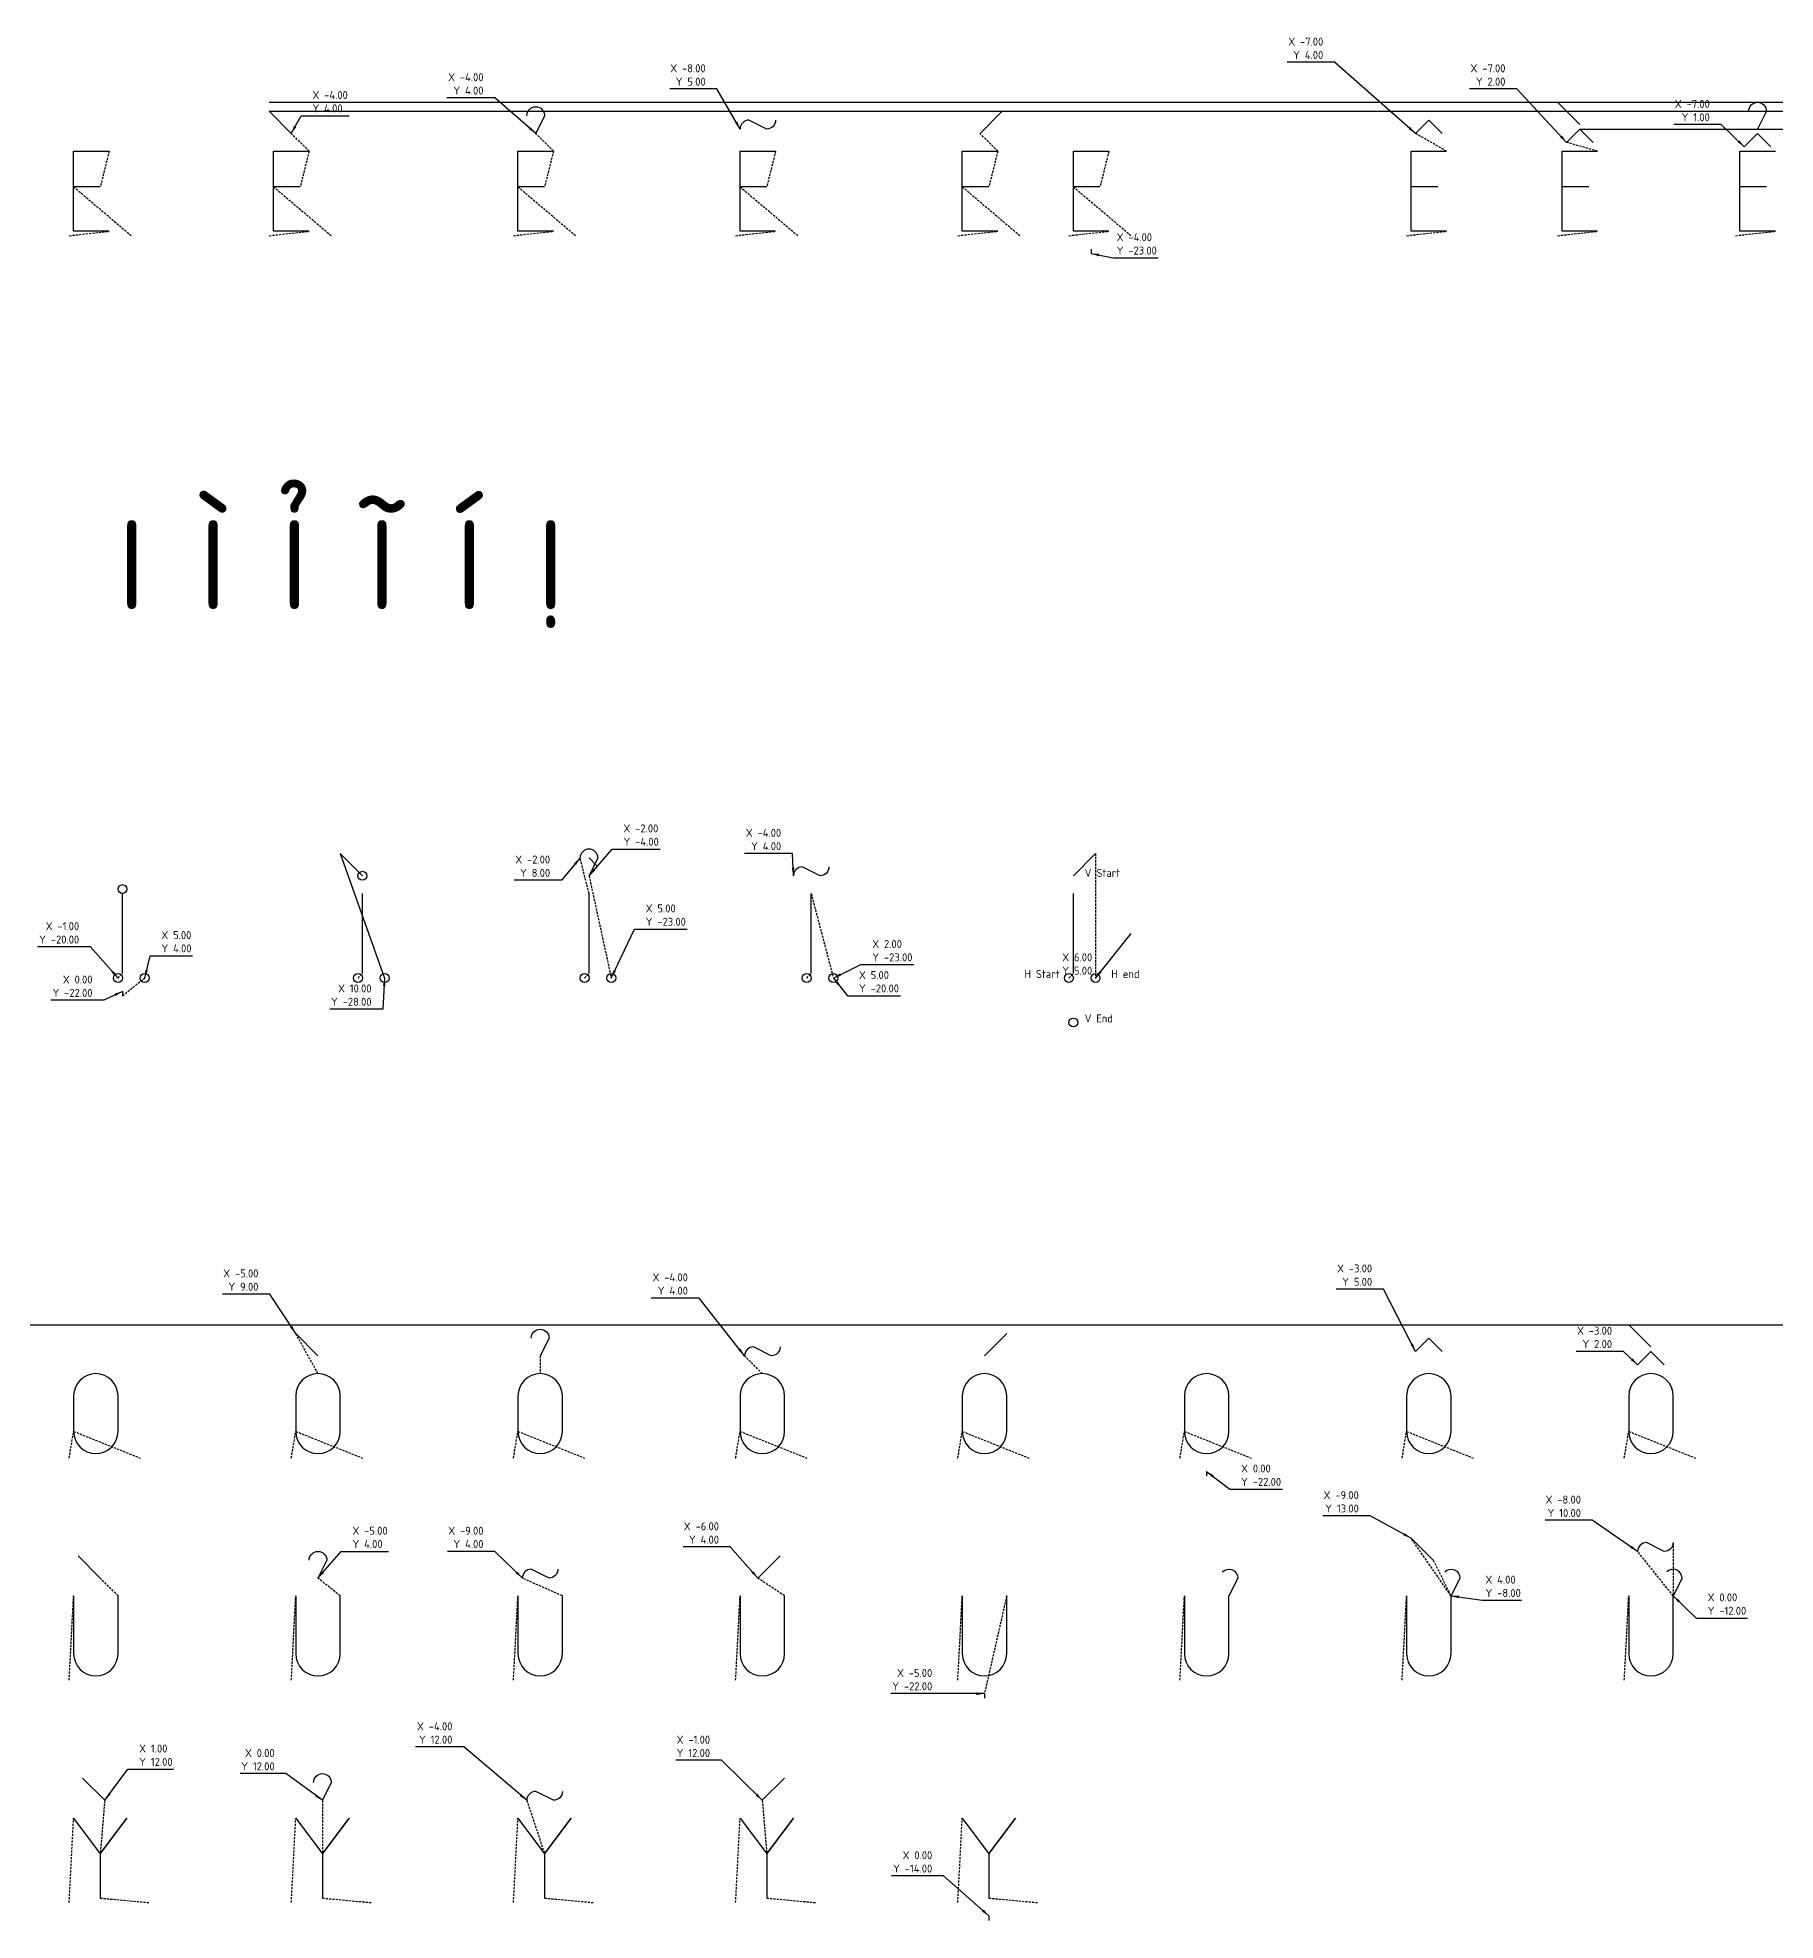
# Model space of a CAD drawing. Header units: millimetres. Extents: x -73 to 896, y -554 to 313.
# Drawn here: x -7.1 to 384, y -554 to -130.4 of the extents above; entities that cross this region are included whole.
import ezdxf

# ---------------------------------------------------------------- set-up
doc = ezdxf.new("R2010")
doc.units = ezdxf.units.MM
doc.linetypes.add('DASHED', pattern=[0.75, 0.5, -0.25])
for name, color, linetype in [('2', 2, 'Continuous'), ('7', 7, 'DASHED'), ('TEKST-1.5mm', 7, 'Continuous')]:
    doc.layers.add(name, color=color, linetype=linetype)
doc.styles.add('xiso', font='iso3098b.shx', dxfattribs={"bigfont": 'as_sym.shx'})
doc.dimstyles.new('xStandard', dxfattribs={"dimtxt": 1.8, "dimasz": 1.8, "dimexe": 0.5, "dimexo": 0.55, "dimgap": 0.75, "dimtad": 1, "dimdec": 0, "dimlfac": 1000, "dimzin": 3, "dimdsep": 46, "dimtxsty": 'xiso', "dimcen": 0.25, "dimdle": 0.0625, "dimclrd": 1, "dimclre": 1, "dimclrt": 7, "dimadec": 0, "dimazin": 0, "dimtfac": 1, "dimtofl": 0, "dimtmove": 2, "dimatfit": 3, "dimfxl": 1, "dimtolj": 1, "dimtzin": 0, "dimarcsym": 0})

msp = doc.modelspace()

# ---------------------------------------------------------------- linework, layer by layer
at = {"layer": '2'}
for p, q in [((226, -319), (231, -314)), ((226, -341), (226, -323))]:
    msp.add_line(p, q, dxfattribs=at)
at = {"layer": '7'}
for p, q in [((54, -156), (50, -152)), ((109, -156), (105, -152)), ((209, -156), (205, -152)), ((310, -156), (303, -152)), ((9, -156), (7, -164)), ((54, -156), (52, -164)), ((109, -156), (107, -164)), ((159, -156), (157, -164)), ((209, -156), (207, -164)), ((234, -156), (232, -164)), ((344, -156), (337, -154)), ((1, -164), (14, -175)), ((46, -164), (59, -175)), ((101, -164), (114, -175)), ((151, -164), (164, -175)), ((201, -164), (214, -175)), ((226, -164), (239, -175)), ((0, -175), (9, -174)), ((45, -175), (54, -174)), ((100, -175), (109, -174)), ((150, -175), (159, -174)), ((200, -175), (209, -174)), ((225, -175), (234, -174)), ((301, -175), (310, -174)), ((335, -175), (344, -174)), ((375, -175), (384, -174)), ((117, -323), (115, -315)), ((117, -319), (122, -342)), ((167, -323), (172, -342)), ((11, -342), (12, -341)), ((12, -346), (17, -342)), ((65, -342), (66, -341)), ((116, -342), (117, -341)), ((166, -342), (167, -341)), ((225, -342), (226, -341)), ((56, -431), (51, -422)), ((106, -427), (106, -431)), ((156, -431), (152, -427)), ((0, -450), (1, -444)), ((1, -444), (16, -450)), ((50, -450), (51, -444)), ((51, -444), (66, -450)), ((100, -450), (101, -444)), ((101, -444), (116, -450)), ((150, -450), (151, -444)), ((151, -444), (166, -450)), ((200, -450), (201, -444)), ((201, -444), (216, -450)), ((250, -450), (251, -444)), ((251, -444), (266, -450)), ((300, -450), (301, -444)), ((301, -444), (316, -450)), ((350, -450), (351, -444)), ((351, -444), (366, -450)), ((311, -481), (302, -468)), ((361, -469), (361, -481)), ((307, -473), (311, -481)), ((361, -481), (353, -471)), ((11, -481), (7, -477)), ((61, -481), (56, -477)), ((111, -481), (102, -477)), ((161, -481), (155, -477)), ((0, -500), (1, -481)), ((50, -500), (51, -481)), ((100, -500), (101, -481)), ((150, -500), (151, -481)), ((200, -500), (201, -481)), ((211, -481), (206, -503)), ((250, -500), (251, -481)), ((300, -500), (301, -481)), ((350, -500), (351, -481)), ((8, -527), (7, -539)), ((57, -527), (57, -539)), ((103, -527), (107, -539)), ((156, -527), (157, -539)), ((0, -550), (1, -531)), ((13, -531), (7, -539)), ((50, -550), (51, -531)), ((63, -531), (57, -539)), ((100, -550), (101, -531)), ((113, -531), (107, -539)), ((150, -550), (151, -531)), ((163, -531), (157, -539)), ((200, -550), (201, -531)), ((213, -531), (207, -539)), ((7, -549), (18, -550)), ((57, -549), (68, -550)), ((107, -549), (118, -550)), ((157, -549), (168, -550)), ((207, -549), (218, -550))]:
    msp.add_line(p, q, dxfattribs=at)
msp.add_lwpolyline([(231, -314), (231, -342)], dxfattribs=at)
at = {"layer": 'DEFPOINTS'}
for p, q in [((66, -319), (61, -314)), ((12, -341), (12, -323)), ((66, -341), (66, -323)), ((117, -341), (117, -323)), ((167, -341), (167, -323)), ((12, -345), (12, -346)), ((56, -427), (51, -422)), ((206, -427), (211, -422)), ((7, -477), (2, -472)), ((155, -477), (160, -472)), ((8, -527), (3, -522)), ((156, -527), (161, -522))]:
    msp.add_line(p, q, dxfattribs=at)
msp.add_lwpolyline([(61, -314), (71, -342)], dxfattribs=at)
for centre in [(12, -322), (66, -319), (11, -342), (17, -342), (65, -342), (71, -342), (116, -342), (122, -342), (166, -342), (225, -342), (231, -342), (226, -352)]:
    msp.add_circle(centre, 1, dxfattribs=at)
msp.add_arc((117, -315), 2, 0, 180, dxfattribs=at)
at = {"layer": 'TEKST-1.5mm'}
for p, q in [((50, -152), (45, -147)), ((205, -152), (210, -147)), ((340, -150), (335, -145)), ((306, -149), (303, -152)), ((306, -149), (309, -152)), ((340, -151), (337, -154)), ((340, -151), (343, -154)), ((1, -174), (1, -156)), ((1, -156), (9, -156)), ((46, -174), (46, -156)), ((46, -156), (54, -156)), ((101, -174), (101, -156)), ((101, -156), (109, -156)), ((151, -174), (151, -156)), ((151, -156), (159, -156)), ((201, -174), (201, -156)), ((201, -156), (209, -156)), ((226, -174), (226, -156)), ((226, -156), (234, -156)), ((302, -174), (302, -156)), ((302, -156), (310, -156)), ((336, -174), (336, -156)), ((336, -156), (344, -156)), ((376, -174), (376, -156)), ((376, -156), (384, -156)), ((7, -164), (1, -164)), ((52, -164), (46, -164)), ((107, -164), (101, -164)), ((157, -164), (151, -164)), ((207, -164), (201, -164)), ((232, -164), (226, -164)), ((308, -164), (302, -164)), ((342, -164), (336, -164)), ((382, -164), (376, -164)), ((9, -174), (1, -174)), ((54, -174), (46, -174)), ((109, -174), (101, -174)), ((159, -174), (151, -174)), ((209, -174), (201, -174)), ((234, -174), (226, -174)), ((310, -174), (302, -174)), ((344, -174), (336, -174)), ((384, -174), (376, -174)), ((230, -178), (230, -179)), ((119, -315), (117, -319)), ((117, -315), (118.85, -316.87)), ((356, -425), (351, -420)), ((1, -436), (1, -444)), ((11, -444), (11, -436)), ((51, -436), (51, -444)), ((61, -444), (61, -436)), ((101, -436), (101, -444)), ((111, -444), (111, -436)), ((151, -436), (151, -444)), ((161, -444), (161, -436)), ((201, -436), (201, -444)), ((211, -444), (211, -436)), ((251, -436), (251, -444)), ((261, -444), (261, -436)), ((301, -436), (301, -444)), ((311, -444), (311, -436)), ((351, -436), (351, -444)), ((361, -444), (361, -436)), ((256, -453), (256, -454)), ((307, -473), (302, -468)), ((363, -477), (361, -481)), ((1, -481), (1, -494)), ((11, -494), (11, -481)), ((51, -481), (51, -494)), ((61, -494), (61, -481)), ((101, -481), (101, -494)), ((111, -494), (111, -481)), ((151, -481), (151, -494)), ((161, -494), (161, -481)), ((201, -481), (201, -494)), ((211, -494), (211, -481)), ((251, -481), (251, -494)), ((261, -494), (261, -481)), ((301, -481), (301, -494)), ((311, -494), (311, -481)), ((351, -481), (351, -494)), ((361, -494), (361, -481)), ((206, -503), (206, -504)), ((1, -531), (7, -539)), ((7, -539), (13, -531)), ((51, -531), (57, -539)), ((57, -539), (63, -531)), ((101, -531), (107, -539)), ((107, -539), (113, -531)), ((151, -531), (157, -539)), ((157, -539), (163, -531)), ((201, -531), (207, -539)), ((207, -539), (213, -531)), ((7, -539), (7, -549)), ((57, -539), (57, -549)), ((107, -539), (107, -549)), ((157, -539), (157, -549)), ((207, -539), (207, -549)), ((207, -553), (207, -554))]:
    msp.add_line(p, q, dxfattribs=at)
msp.add_xline((351, -420), (1, 0), dxfattribs=at)
for p in [(45, -145), (45, -147), (340, -151)]:
    msp.add_ray(p, (1, 0), dxfattribs=at)
for points in [[(103, -148, -1), (107, -148), (105, -152)], [(378, -147, -1), (382, -147), (380, -151)], [(159, -149, -0.414214), (157, -151), (153, -149, 0.414214), (151, -151)], [(171, -317, -0.414214), (169, -319), (165, -317, 0.414214), (163, -319)], [(104, -423, -1), (108, -423), (106, -427)], [(160, -425, -0.414214), (158, -427), (154, -425, 0.414214), (152, -427)], [(361, -469, -0.414214), (359, -471), (355, -469, 0.414214), (353, -471)], [(54, -473, -1), (58, -473), (56, -477)], [(110, -475, -0.414214), (108, -477), (104, -475, 0.414214), (102, -477)], [(259.59, -475.59, -0.668179), (263, -477), (261, -481)], [(309.59, -475.59, -0.668179), (313, -477), (311, -481)], [(55, -523, -1), (59, -523), (57, -527)], [(111, -525, -0.414214), (109, -527), (105, -525, 0.414214), (103, -527)]]:
    msp.add_lwpolyline(points, format="xyb", dxfattribs=at)
for points in [[(383, -155), (380, -152), (377, -155)], [(309, -426), (306, -423), (303, -426)], [(359, -429), (356, -426), (353, -429)]]:
    msp.add_lwpolyline(points, dxfattribs=at)
msp.add_circle((172, -342), 1, dxfattribs=at)
for centre, radius, start, end in [((6, -436), 5, 0, 180), ((56, -436), 5, 0, 180), ((106, -436), 5, 0, 180), ((156, -436), 5, 0, 180), ((206, -436), 5, 0, 180), ((256, -436), 5, 0, 180), ((306, -436), 5, 0, 180), ((356, -436), 5, 0, 180), ((6, -444), 5, 180, 0), ((56, -444), 5, 180, 0), ((106, -444), 5, 180, 0), ((156, -444), 5, 180, 0), ((206, -444), 5, 180, 0), ((256, -444), 5, 180, 0), ((306, -444), 5, 180, 0), ((356, -444), 5, 180, 0), ((361, -477), 2, 0, 135), ((6, -494), 5, 180, 0), ((56, -494), 5, 180, 0), ((106, -494), 5, 180, 0), ((156, -494), 5, 180, 0), ((206, -494), 5, 180, 0), ((256, -494), 5, 180, 0), ((306, -494), 5, 180, 0), ((356, -494), 5, 180, 0)]:
    msp.add_arc(centre, radius, start, end, dxfattribs=at)

# ---------------------------------------------------------------- texts
at = {"layer": 'DEFPOINTS', "color": 7, "char_height": 1.8, "attachment_point": 7, "style": 'xiso'}
for s, insert in [('\\A1;V Start', (228.55, -319.25)), ('\\A1;H Start', (215, -342)), ('\\A1;H end', (234.55, -342)), ('\\A1;V End', (228.54, -352))]:
    msp.add_mtext(s, dxfattribs=dict(at, insert=insert))
at = {"layer": 'TEKST-1.5mm', "color": 7, "char_height": 1.8, "style": 'xiso'}
for s, insert, attachment_point in [('\\A1;X -7.00\\PY 4.00', (282.25, -135.25), 9), ('\\A1;X -4.00\\PY 4.00', (93.25, -143.25), 9), ('\\A1;X -8.00\\PY 5.00', (143.25, -141.25), 9), ('\\A1;X -7.00\\PY 2.00', (323.25, -141.25), 9), ('\\A1;X -4.00\\PY 4.00', (54.75, -147.25), 7), ('\\A1;X -7.00\\PY 1.00', (369.25, -149.25), 9), ('\\A1;X -4.00\\PY -23.00', (235.75, -179.25), 7), ('\\A1;X -2.00\\PY -4.00', (124.75, -312.25), 7), ('\\A1;X -4.00\\PY 4.00', (160.25, -313.25), 9), ('\\A1;X -2.00\\PY 8.00', (108.25, -319.25), 9), ('\\A1;X 5.00\\PY -23.00', (129.75, -330.25), 7), ('\\A1;X -1.00\\PY -20.00', (2.25, -334.25), 9), ('\\A1;X 5.00\\PY 4.00', (20.75, -336.25), 7), ('\\A1;X 2.00\\PY -23.00', (180.75, -338.25), 7), ('\\A1;X 6.00\\PY 5.00', (230.25, -341.25), 9), ('\\A1;X 0.00\\PY -22.00', (5.25, -346.25), 9), ('\\A1;X 5.00\\PY -20.00', (177.75, -345.25), 7), ('\\A1;X 10.00\\PY -28.00', (68.05, -348.25), 9), ('\\A1;X -3.00\\PY 5.00', (293.25, -411.25), 9), ('\\A1;X -5.00\\PY 9.00', (42.59, -412.36), 9), ('\\A1;X -4.00\\PY 4.00', (139.25, -413.25), 9), ('\\A1;X -3.00\\PY 2.00', (347.25, -425.25), 9), ('\\A1;X 0.00\\PY -22.00', (263.75, -456.25), 7), ('\\A1;X -9.00\\PY 13.00', (290.25, -462.25), 9), ('\\A1;X -8.00\\PY 10.00', (340.25, -463.25), 9), ('\\A1;X -5.00\\PY 4.00', (63.75, -470.25), 7), ('\\A1;X -9.00\\PY 4.00', (93.25, -470.25), 9), ('\\A1;X -6.00\\PY 4.00', (146.25, -469.25), 9), ('\\A1;X 4.00\\PY -8.00', (318.75, -481.25), 7), ('\\A1;X 0.00\\PY -12.00', (368.75, -485.25), 7), ('\\A1;X -5.00\\PY -22.00', (194.25, -502.25), 9), ('\\A1;X -4.00\\PY 12.00', (86.25, -514.25), 9), ('\\A1;X -1.00\\PY 12.00', (144.25, -517.25), 9), ('\\A1;X 1.00\\PY 12.00', (15.75, -519.25), 7), ('\\A1;X 0.00\\PY 12.00', (46.25, -520.25), 9), ('\\A1;X 0.00\\PY -14.00', (194.25, -543.25), 9)]:
    msp.add_mtext(s, dxfattribs=dict(at, insert=insert, attachment_point=attachment_point))
at = {"layer": 'TEKST-1.5mm', "insert": (11, -239), "char_height": 20, "attachment_point": 1, "style": 'xiso'}
msp.add_mtext_dynamic_manual_height_columns('I Ì Ỉ Ĩ Í Ị', width=370, gutter_width=200, heights=[0], dxfattribs=at)

# ---------------------------------------------------------------- leaders
at = {"layer": 'TEKST-1.5mm', "annotation_type": 0, "has_hookline": 1}
for points, hookline_direction, text_width in [([(303, -152), (284.8, -136), (283, -136)], 1, 8.09), ([(105, -152), (95.8, -144), (94, -144)], 1, 8.27), ([(151, -151), (145.8, -142), (144, -142)], 1, 8.09), ([(337, -154), (325.8, -142), (324, -142)], 1, 8.09), ([(50, -152), (52.2, -148), (54, -148)], 0, 8.27), ([(377, -155), (371.8, -150), (370, -150)], 1, 8.09), ([(230, -179), (235, -180)], 0, 9.35), ([(117, -319), (122.2, -313), (124, -313)], 0, 8.27), ([(115, -315), (110.8, -320), (109, -320)], 1, 8.09), ([(163, -319), (162.8, -314), (161, -314)], 1, 8.27), ([(122, -342), (127.2, -331), (129, -331)], 0, 9.35), ([(11, -342), (4.8, -335), (3, -335)], 1, 9.35), ([(17, -342), (18.2, -337), (20, -337)], 0, 7.01), ([(71, -342), (70.6, -349), (68.8, -349)], 1, 9.35), ([(172, -342), (178.2, -339), (180, -339)], 0, 9.35), ([(172, -342), (175.2, -346), (177, -346)], 0, 9.35), ([(12, -345), (7.8, -347), (6, -347)], 1, 9.35), ([(51, -422), (45.14, -413.11), (43.34, -413.11)], 1, 8.09), ([(152, -427), (141.8, -414), (140, -414)], 1, 8.27), ([(303, -426), (295.8, -412), (294, -412)], 1, 8.09), ([(353, -429), (349.8, -426), (348, -426)], 1, 8.09), ([(256, -453), (261.2, -457), (263, -457)], 0, 9.35), ([(302, -468), (292.8, -463), (291, -463)], 1, 8.09), ([(353, -471), (342.8, -464), (341, -464)], 1, 8.09), ([(155, -477), (148.8, -470), (147, -470)], 1, 8.09), ([(56, -477), (61.2, -471), (63, -471)], 0, 8.09), ([(102, -477), (95.8, -471), (94, -471)], 1, 8.09), ([(311, -481), (318, -482)], 0, 8.09), ([(361, -481), (366.2, -486), (368, -486)], 0, 8.99), ([(206, -503), (195, -503)], 1, 9.35), ([(103, -527), (88.8, -515), (87, -515)], 1, 8.27), ([(8, -527), (13.2, -520), (15, -520)], 0, 7.73), ([(156, -527), (146.8, -518), (145, -518)], 1, 7.73), ([(57, -527), (48.8, -521), (47, -521)], 1, 7.73), ([(207, -553), (196.8, -544), (195, -544)], 1, 9.17)]:
    msp.add_leader(points, dimstyle='xStandard', dxfattribs=dict(at, hookline_direction=hookline_direction, text_width=text_width))
at = {"layer": 'TEKST-1.5mm'}
msp.add_leader([(231, -342), (239, -332)], dimstyle='xStandard', dxfattribs=at)

doc.saveas('drawing.dxf')
